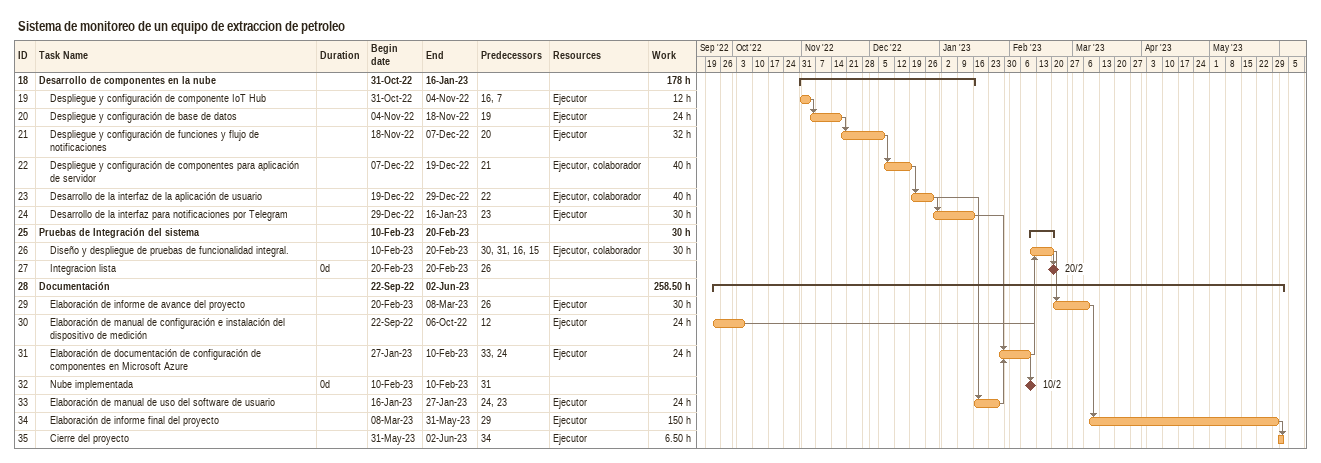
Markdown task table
Sistema de monitoreo de un equipo de extraccion de petroleo

| ID | Level | Task | Duration | Start | Finish | Predecessors | Resources | Work (h) |
|---|---|---|---|---|---|---|---|---|
| 18 | 1 | **Desarrollo de componentes en la nube** |  | 2022-10-31 | 2023-01-16 |  |  | 178 |
| 19 | 2 | Despliegue y configuración de componente IoT Hub |  | 2022-10-31 | 2022-11-04 | 16, 7 | Ejecutor | 12 |
| 20 | 2 | Despliegue y configuración de base de datos |  | 2022-11-04 | 2022-11-18 | 19 | Ejecutor | 24 |
| 21 | 2 | Despliegue y configuración de funciones y flujo de notificaciones |  | 2022-11-18 | 2022-12-07 | 20 | Ejecutor | 32 |
| 22 | 2 | Despliegue y configuración de componentes para aplicación de servidor |  | 2022-12-07 | 2022-12-19 | 21 | Ejecutor, colaborador | 40 |
| 23 | 2 | Desarrollo de la interfaz de la aplicación de usuario |  | 2022-12-19 | 2022-12-29 | 22 | Ejecutor, colaborador | 40 |
| 24 | 2 | Desarrollo de la interfaz para notificaciones por Telegram |  | 2022-12-29 | 2023-01-16 | 23 | Ejecutor | 30 |
| 25 | 1 | **Pruebas de Integración del sistema** |  | 2023-02-10 | 2023-02-20 |  |  | 30 |
| 26 | 2 | Diseño y despliegue de pruebas de funcionalidad integral. |  | 2023-02-10 | 2023-02-20 | 30, 31, 16, 15 | Ejecutor, colaborador | 30 |
| 27 | 2 | Integracion lista | 0d | 2023-02-20 | 2023-02-20 | 26 |  |  |
| 28 | 1 | **Documentación** |  | 2022-09-22 | 2023-06-02 |  |  | 258.50 |
| 29 | 2 | Elaboración de informe de avance del proyecto |  | 2023-02-20 | 2023-03-08 | 26 | Ejecutor | 30 |
| 30 | 2 | Elaboración de manual de configuración e instalación del dispositivo de medición |  | 2022-09-22 | 2022-10-06 | 12 | Ejecutor | 24 |
| 31 | 2 | Elaboración de documentación de configuración de componentes en Microsoft Azure |  | 2023-01-27 | 2023-02-10 | 33, 24 | Ejecutor | 24 |
| 32 | 2 | Nube implementada | 0d | 2023-02-10 | 2023-02-10 | 31 |  |  |
| 33 | 2 | Elaboración de manual de uso del software de usuario |  | 2023-01-16 | 2023-01-27 | 24, 23 | Ejecutor | 24 |
| 34 | 2 | Elaboración de informe final del proyecto |  | 2023-03-08 | 2023-05-31 | 29 | Ejecutor | 150 |
| 35 | 2 | Cierre del proyecto |  | 2023-05-31 | 2023-06-02 | 34 | Ejecutor | 6.50 |
